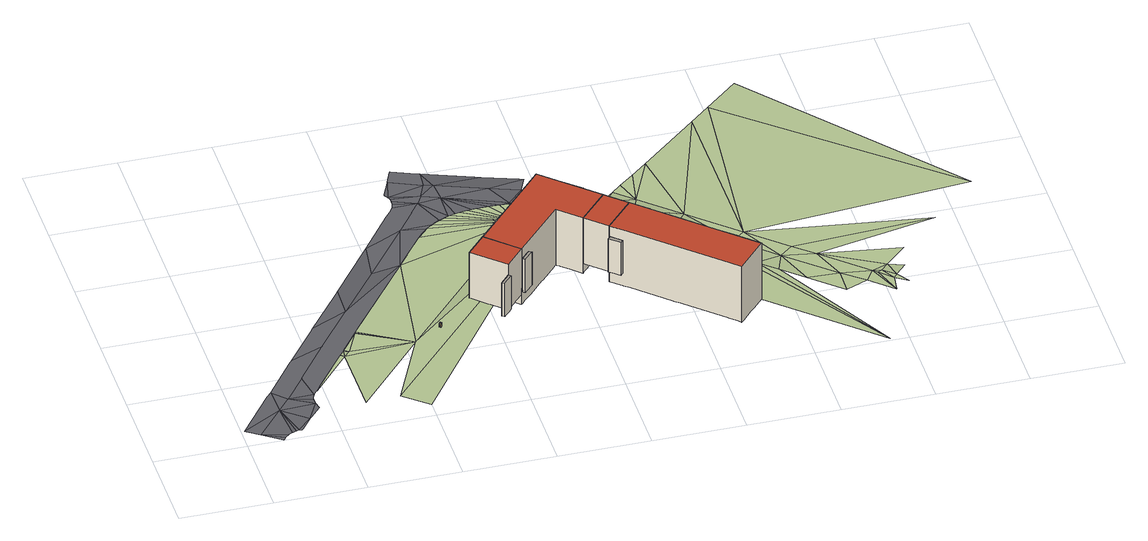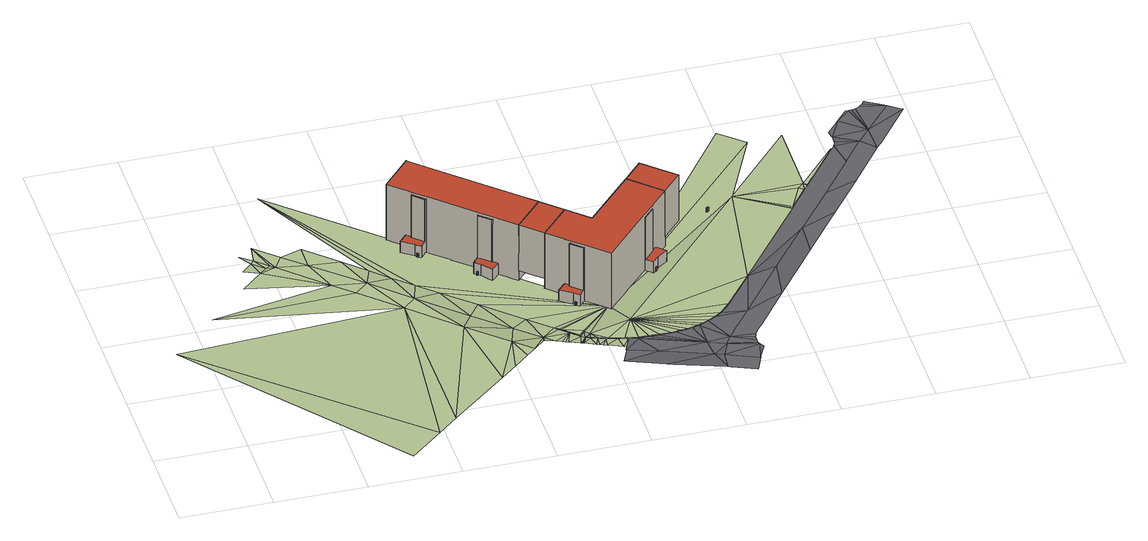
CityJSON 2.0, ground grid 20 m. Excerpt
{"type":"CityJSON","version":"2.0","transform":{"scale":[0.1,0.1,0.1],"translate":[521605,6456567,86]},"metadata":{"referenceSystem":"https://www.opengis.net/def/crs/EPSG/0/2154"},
"CityObjects":{
"cityfurniture1":{"type":"CityFurniture","attributes":{"CITYGML_RESOURCECONTENTORIGIN":"jointGeoBureauFrance","GEOMETRY_TYPE":"SOLID_DESC","CITYGML_PHYSICALCONDITION":"intact","CITYGML_MANUFACTURINGINFORMATION_PRODUCT":"noInformation","pg_data_base_ident":"1357","CITYGML_BARRIERTOPTYPE":"noInformation","CITYGML_COUNTRYCODE":"FRA","CITYGML_STRUCTURALMATERIALTYPE":"noInformation","CITYGML_STREETSIGNTYPE":"noInformation","CITYGML_AEROOBSTACLELIGHTPRESENT":"noInformation","CITYGML_MANUFACTURINGINFORMATION_BYPRODUCT":"noInformation","KEY_1":"Value","CITYGML_VERTICALRELATIVELOCATION":"noInformation","signatureG7":"REFB","CITYGML_NAVIGATIONLANDMARK":"noInformation","onGround":"True","CITYGML_MANUFACTURINGINFORMATION_RAWMATERIAL":"noInformation","style":"CF_NonBuildingStructure","typeProduction":"Ref3D","CITYGML_VERTICALCONSTRUCTIONMATERIAL":"noInformation","CITYGML_CONTROLLINGAUTHORITY":"noInformation","class":"NonBuildingStructure","function":"noInformation"},"geometry":[{"type":"Solid","lod":"2","boundaries":[[[[0,1,2,3]],[[4,2,1,5]],[[6,0,3,7]],[[8,9,5,1,0,6]],[[3,2,4,10,7]],[[5,9,8,6,7,10,4]]]]}]},
"building1":{"type":"Building","attributes":{"CITYGML_COUNTRYCODE":"FRA","CITYGML_RESOURCECONTENTORIGIN":"jointGeoBureauFrance","CITYGML_MILITARYSERVICEBRANCH":"noInformation","CITYGML_RELIGIOUSINFORMATION_RELIGIOUSDESIGNATION":"noInformation","CITYGML_AEROOBSTACLELIGHTPRESENT":"noInformation","CITYGML_COVERCLOSURETYPE":"noInformation","CITYGML_MANUFACTURINGINFORMATION_BYPRODUCT":"noInformation","CITYGML_WIRELESSTELECOMTYPE_":"noInformation","signatureG7":"REBU","CITYGML_NAVIGATIONLANDMARK":"noInformation","CITYGML_PHYSICALCONDITION":"intact","CITYGML_MANUFACTURINGINFORMATION_PRODUCT":"noInformation","CITYGML_RELIGIOUSINFORMATION_RELIGIOUSFACILITYTYPE":"noInformation","CITYGML_MANUFACTURINGINFORMATION_RAWMATERIAL":"noInformation","CITYGML_HAZARDSHELTERINTENDEDUSE":"noInformation","Style":"BU_$840{frame:rgb(180,249,10);opacity:0.699999988;width:0.800000012;}","typeProduction":"Ref3D","pg_data_base_ident":"840","CITYGML_CONTROLLINGAUTHORITY":"noInformation","class":"Building","function":"noInformation"},"children":["building1-1","building1-2","building1-3","building1-4","building1-5","building1-6","building1-7"]},
"building1-1":{"type":"BuildingPart","attributes":{"CITYGML_ROOFTYPE":"noInformation","CITYGML_STOREYSABOVEGROUND":"0","ZExtrusion":"89.59999999999999","signatureG7":"REBP","measuredHeight":8.37,"onGround":"False","Style":"BUP_$1301{frame:rgb(56,179,148);opacity:0.699999988;width:0.800000012;}","HExtrusion":"-999","pg_data_base_ident":"1301","CITYGML_VERTICALCONSTRUCTIONMATERIAL":"noInformation"},"parents":["building1"],"geometry":[{"type":"MultiSurface","lod":"2","boundaries":[[[11,12,13,14,15,16,17,18]],[[19,20,21,22,23,24,18,17,16,15,14,13,25,26]],[[27,28,12,11]],[[21,20,19,26,28,27,23,22]],[[25,13,12,28,26]],[[24,23,27,11,18]]],"semantics":{"surfaces":[{"type":"WallSurface"},{"type":"GroundSurface"},{"type":"OuterFloorSurface"}],"values":[0,1,2,0,0,0]}}]},
"building1-2":{"type":"BuildingPart","attributes":{"CITYGML_ROOFTYPE":"noInformation","CITYGML_STOREYSABOVEGROUND":"0","ZExtrusion":"89","signatureG7":"REBP","measuredHeight":11.57,"onGround":"False","Style":"BUP_$1560{frame:rgb(116,242,74);opacity:0.699999988;width:0.800000012;}","HExtrusion":"-999","pg_data_base_ident":"1560","CITYGML_VERTICALCONSTRUCTIONMATERIAL":"noInformation"},"parents":["building1"],"geometry":[{"type":"MultiSurface","lod":"2","boundaries":[[[29,30,31,32,33,34,35,36,37,38]],[[39,40,41,42,29,38,43]],[[43,38,37,36,35,34,33,32,31,44,45,46,47,48,49,50,51,52,53,41,40,39]],[[30,54,47,46,45,44,31]],[[54,42,41,53,52,51,50,49,48,47]],[[54,30,29,42]]],"semantics":{"surfaces":[{"type":"WallSurface"},{"type":"GroundSurface"},{"type":"RoofSurface"}],"values":[0,0,1,0,0,2]}}]},
"building1-3":{"type":"BuildingPart","attributes":{"CITYGML_ROOFTYPE":"noInformation","CITYGML_STOREYSABOVEGROUND":"0","ZExtrusion":"89.59999999999999","signatureG7":"REBP","measuredHeight":8.37,"onGround":"False","Style":"BUP_$1300{frame:rgb(186,125,252);opacity:0.699999988;width:0.800000012;}","HExtrusion":"-999","pg_data_base_ident":"1300","CITYGML_VERTICALCONSTRUCTIONMATERIAL":"noInformation"},"parents":["building1"],"geometry":[{"type":"MultiSurface","lod":"2","boundaries":[[[55,56,57,58,59,60,61,62]],[[63,56,55,64]],[[65,66,67,68,69,70,62,61,60,59,58,57,71,72]],[[71,57,56,63,72]],[[70,69,64,55,62]],[[67,66,65,72,63,64,69,68]]],"semantics":{"surfaces":[{"type":"WallSurface"},{"type":"OuterFloorSurface"},{"type":"GroundSurface"}],"values":[0,1,2,0,0,0]}}]},
"building1-4":{"type":"BuildingPart","attributes":{"CITYGML_ROOFTYPE":"noInformation","CITYGML_STOREYSABOVEGROUND":"0","ZExtrusion":"-999","signatureG7":"REBP","measuredHeight":14.1,"onGround":"False","Style":"BUP_$1558{frame:rgb(18,140,140);opacity:0.699999988;width:0.800000012;}","HExtrusion":"-999","pg_data_base_ident":"1558","CITYGML_VERTICALCONSTRUCTIONMATERIAL":"noInformation"},"parents":["building1"],"geometry":[{"type":"MultiSurface","lod":"2","boundaries":[[[73,74,75,76,77,78,79,80,81,82]],[[83,84,85,86,87,88,89,90,91,92,93,94,95,96,97,98,99,100,101,102,103,104,105,54,106,107,108,109]],[[110,111,112,113,114,115]],[[95,94,110,115]],[[116,117,118,119,120,121,122,123,124]],[[125,126,127,128,129,130,131,132,133,134,135,136,137,42,138,139,140]],[[141,142,143,144,145,146,147,148,149,150]],[[151,152,153,154,118,117,155,156,157,158,159,160,161,162,163,164,165,166,167,168,84,83,169,170,171,172,173,174,141,150,175]],[[116,124,176,177,178,179,180,181]],[[182,183,184,185,186,187,188,189,190,191,181,180,192,193,194,195]],[[116,181,191,190,189,81,80,79,78,77,76,75,157,156,155,117]],[[73,82,160,159,158,74]],[[75,74,158,157]],[[162,161,160,82,81,189,188,196,197,198,199,200,201,202,203]],[[204,205,206,207,208,209,210]],[[211,143,142,135,134,212,213,214,215]],[[210,209,216,217,218,219,220,221,222,223,224,225,226,227]],[[110,94,93,111]],[[42,54,105,228,229,230,231,232,233,234,235,138]],[[114,113,112,218,217,216,209,208,97,96,95,115]],[[174,173,172,171,170,169,83,109,108,107,106,54,42,137,136,135,142,141]],[[232,231,230,229,228,105,104,103,102,101,100,99,98,236,237,238,239,240,241,207,206,205,204,210,227,226,225,224,223,222,221,220,219,242,243,244,245,246,247,248,249,250,91,90,89,88,87,86,85,84,168,167,166,165,164,163,162,203,202,201,200,199,198,197,196,188,187,186,185,184,183,182,195,194,193,192,180,179,178,177,176,124,123,122,121,120,119,118,154,153,152,151,175,150,149,148,147,146,145,144,143,211,215,214,213,212,134,133,132,131,130,129,128,127,126,125,140,139,138,235,234,233]],[[240,239,238,237,236,98,97,208,207,241]],[[248,247,246,245,244,243,242,219,218,112,111,93,92,91,250,249]]],"semantics":{"surfaces":[{"type":"WallSurface"},{"type":"RoofSurface"},{"type":"GroundSurface"}],"values":[0,0,0,0,0,0,0,0,0,0,1,1,0,0,0,0,0,1,0,1,1,2,0,0]}}]},
"building1-5":{"type":"BuildingPart","attributes":{"CITYGML_ROOFTYPE":"noInformation","CITYGML_STOREYSABOVEGROUND":"0","ZExtrusion":"89.59999999999999","signatureG7":"REBP","measuredHeight":8.37,"onGround":"False","Style":"BUP_$1299{frame:rgb(146,49,63);opacity:0.699999988;width:0.800000012;}","HExtrusion":"-999","pg_data_base_ident":"1299","CITYGML_VERTICALCONSTRUCTIONMATERIAL":"noInformation"},"parents":["building1"],"geometry":[{"type":"MultiSurface","lod":"2","boundaries":[[[251,252,253,254]],[[255,256,257,258,252,251,259,260,261]],[[252,258,262,253]],[[263,264,265,254,253,262,266,267,268]],[[269,266,262,258,257]],[[256,255,261,260,259,251,254,265,264,263,268,267,266,269,257]]],"semantics":{"surfaces":[{"type":"WallSurface"},{"type":"OuterFloorSurface"},{"type":"GroundSurface"}],"values":[0,0,1,0,0,2]}}]},
"building1-6":{"type":"BuildingPart","attributes":{"CITYGML_ROOFTYPE":"noInformation","CITYGML_STOREYSABOVEGROUND":"0","ZExtrusion":"89","signatureG7":"REBP","measuredHeight":11.57,"onGround":"False","Style":"BUP_$1557{frame:rgb(96,179,183);opacity:0.699999988;width:0.800000012;}","HExtrusion":"-999","pg_data_base_ident":"1557","CITYGML_VERTICALCONSTRUCTIONMATERIAL":"noInformation"},"parents":["building1"],"geometry":[{"type":"MultiSurface","lod":"2","boundaries":[[[142,141,270,271,272,273,274,275,276]],[[277,278,279,270,141,280,281,282]],[[280,283,284,285,286,287,288,289,290,281]],[[291,292,284,283,142,276,293,294]],[[141,142,283,280]],[[293,276,275,274,273,272,271,270,279,278,277,282,281,290,289,288,287,286,285,284,292,291,294]]],"semantics":{"surfaces":[{"type":"WallSurface"},{"type":"RoofSurface"},{"type":"GroundSurface"}],"values":[0,0,0,0,1,2]}}]},
"building1-7":{"type":"BuildingPart","attributes":{"CITYGML_ROOFTYPE":"noInformation","CITYGML_STOREYSABOVEGROUND":"0","ZExtrusion":"-999","signatureG7":"REBP","measuredHeight":14.09,"onGround":"False","Style":"BUP_$1555{frame:rgb(173,90,15);opacity:0.699999988;width:0.800000012;}","HExtrusion":"-999","pg_data_base_ident":"1555","CITYGML_VERTICALCONSTRUCTIONMATERIAL":"noInformation"},"parents":["building1"],"geometry":[{"type":"MultiSurface","lod":"2","boundaries":[[[295,296,297,298,299,300,301,302]],[[303,304,305,306,307,308,309,310,311,312]],[[313,298,297,314,315,316,317]],[[318,319,320,321,322,323,324,325,326,327,328,329,330,331,280,332,333,334,335,336,337,338,339,340,341,342,303,312,343,344,345,346,300,299,347,348,349,350,351,352,353,354,355,356,357,358,359,360,361,362,363,364,365]],[[366,367,368,369]],[[370,371,372,373,374,355,354,353,375,376,377,378,379,380,381]],[[382,383,384,366,369,385]],[[386,321,320,384,383]],[[342,341,340,339,338,337,336,335,334,333,332,280,283,387,388,389,390,304,303]],[[391,392,393,305,304,390,389,388,387,283,394,395,396,397,398,399,400,401,402,403,404,405,406,407,408]],[[283,280,331,409,410,411,412,413,414,394]],[[415,416,417,418,419,420,421,422,423,424,425,426]],[[427,350,349,428]],[[429,427,428,430,431,432,433]],[[366,384,320,319,367]],[[434,435,436,437,438,439,325,324]],[[306,305,393,392,391,408,407,406,405,404,403,402,401,400,399,398,397,396,395,394,414,413,412,411,410,409,331,330,329,328,327,326,325,439,438,437,436,435,440,441,442,443,417,416,415,426,425,424,423,422,444,445,446,447,448,449,450,451,452,365,364,363,362,361,360,359,358,357,356,355,374,373,372,371,370,381,380,379,378,379,453,454,455,456,457,458,459,317,316,315,314,297,296,295,302,301,300,346,345,344,343,312,311,310,309,308,307]],[[369,368,421,420,419,418,434,324,323,322,321,386,383,382,385]],[[298,313,460,461,377,376,433,432,431,430,428,349,348,347,299]],[[452,451,450,449,448,447,446,445,444,422,421,368,367,319,318,365]],[[442,441,440,435,434,418,417,443]],[[429,352,351,427]],[[352,429,375]],[[427,351,350]],[[375,353,352]],[[461,460,313,317,459,458,457,456,455,454,453,379,378,377]],[[376,375,429,433]]],"semantics":{"surfaces":[{"type":"WallSurface"},{"type":"RoofSurface"},{"type":"GroundSurface"}],"values":[0,0,0,0,0,0,0,0,1,0,0,0,0,0,1,0,2,1,1,0,0,1,1,1,1,0,0]}}]},
"cityfurniture2":{"type":"CityFurniture","attributes":{"CITYGML_RESOURCECONTENTORIGIN":"jointGeoBureauFrance","GEOMETRY_TYPE":"SOLID_DESC","CITYGML_PHYSICALCONDITION":"intact","CITYGML_MANUFACTURINGINFORMATION_PRODUCT":"noInformation","pg_data_base_ident":"1356","CITYGML_BARRIERTOPTYPE":"noInformation","CITYGML_COUNTRYCODE":"FRA","CITYGML_STRUCTURALMATERIALTYPE":"noInformation","CITYGML_STREETSIGNTYPE":"noInformation","CITYGML_AEROOBSTACLELIGHTPRESENT":"noInformation","CITYGML_MANUFACTURINGINFORMATION_BYPRODUCT":"noInformation","KEY_1":"Value","CITYGML_VERTICALRELATIVELOCATION":"noInformation","signatureG7":"REFB","CITYGML_NAVIGATIONLANDMARK":"noInformation","onGround":"True","CITYGML_MANUFACTURINGINFORMATION_RAWMATERIAL":"noInformation","style":"CF_NonBuildingStructure","typeProduction":"Ref3D","CITYGML_VERTICALCONSTRUCTIONMATERIAL":"noInformation","CITYGML_CONTROLLINGAUTHORITY":"noInformation","class":"NonBuildingStructure","function":"noInformation"},"geometry":[{"type":"Solid","lod":"2","boundaries":[[[[462,463,464,465]],[[466,465,464,223]],[[226,463,462,467]],[[467,462,465,466,468]],[[463,226,225,469,223,464]],[[223,469,225,226,467,468,466]]]]}]},
"cityfurniture3":{"type":"CityFurniture","attributes":{"CITYGML_RESOURCECONTENTORIGIN":"jointGeoBureauFrance","GEOMETRY_TYPE":"SOLID_DESC","CITYGML_PHYSICALCONDITION":"intact","CITYGML_MANUFACTURINGINFORMATION_PRODUCT":"noInformation","pg_data_base_ident":"1355","CITYGML_BARRIERTOPTYPE":"noInformation","CITYGML_COUNTRYCODE":"FRA","CITYGML_STRUCTURALMATERIALTYPE":"noInformation","CITYGML_STREETSIGNTYPE":"noInformation","CITYGML_AEROOBSTACLELIGHTPRESENT":"noInformation","CITYGML_MANUFACTURINGINFORMATION_BYPRODUCT":"noInformation","KEY_1":"Value","CITYGML_VERTICALRELATIVELOCATION":"noInformation","signatureG7":"REFB","CITYGML_NAVIGATIONLANDMARK":"noInformation","onGround":"True","CITYGML_MANUFACTURINGINFORMATION_RAWMATERIAL":"noInformation","style":"CF_NonBuildingStructure","typeProduction":"Ref3D","CITYGML_VERTICALCONSTRUCTIONMATERIAL":"noInformation","CITYGML_CONTROLLINGAUTHORITY":"noInformation","class":"NonBuildingStructure","function":"noInformation"},"geometry":[{"type":"Solid","lod":"2","boundaries":[[[[470,471,472,473]],[[474,475,470,473,476]],[[476,473,472,192]],[[195,471,470,475]],[[192,472,471,195]],[[474,476,192,195,475]]]]}]},
"cityfurniture4":{"type":"CityFurniture","attributes":{"CITYGML_RESOURCECONTENTORIGIN":"jointGeoBureauFrance","GEOMETRY_TYPE":"SOLID_DESC","CITYGML_PHYSICALCONDITION":"intact","CITYGML_MANUFACTURINGINFORMATION_PRODUCT":"noInformation","pg_data_base_ident":"1354","CITYGML_BARRIERTOPTYPE":"noInformation","CITYGML_COUNTRYCODE":"FRA","CITYGML_STRUCTURALMATERIALTYPE":"noInformation","CITYGML_STREETSIGNTYPE":"noInformation","CITYGML_AEROOBSTACLELIGHTPRESENT":"noInformation","CITYGML_MANUFACTURINGINFORMATION_BYPRODUCT":"noInformation","KEY_1":"Value","CITYGML_VERTICALRELATIVELOCATION":"noInformation","signatureG7":"REFB","CITYGML_NAVIGATIONLANDMARK":"noInformation","onGround":"True","CITYGML_MANUFACTURINGINFORMATION_RAWMATERIAL":"noInformation","style":"CF_NonBuildingStructure","typeProduction":"Ref3D","CITYGML_VERTICALCONSTRUCTIONMATERIAL":"noInformation","CITYGML_CONTROLLINGAUTHORITY":"noInformation","class":"NonBuildingStructure","function":"noInformation"},"geometry":[{"type":"Solid","lod":"2","boundaries":[[[[477,478,479,480]],[[481,480,479,426]],[[477,482,416,478]],[[479,478,416,415,426]],[[483,482,477,480,481]],[[426,415,416,482,483,481]]]]}]},
"cityfurniture5":{"type":"CityFurniture","attributes":{"CITYGML_RESOURCECONTENTORIGIN":"jointGeoBureauFrance","GEOMETRY_TYPE":"SOLID_DESC","CITYGML_PHYSICALCONDITION":"intact","CITYGML_MANUFACTURINGINFORMATION_PRODUCT":"noInformation","pg_data_base_ident":"1353","CITYGML_BARRIERTOPTYPE":"noInformation","CITYGML_COUNTRYCODE":"FRA","CITYGML_STRUCTURALMATERIALTYPE":"noInformation","CITYGML_STREETSIGNTYPE":"noInformation","CITYGML_AEROOBSTACLELIGHTPRESENT":"noInformation","CITYGML_MANUFACTURINGINFORMATION_BYPRODUCT":"noInformation","KEY_1":"Value","CITYGML_VERTICALRELATIVELOCATION":"noInformation","signatureG7":"REFB","CITYGML_NAVIGATIONLANDMARK":"noInformation","onGround":"True","CITYGML_MANUFACTURINGINFORMATION_RAWMATERIAL":"noInformation","style":"CF_NonBuildingStructure","typeProduction":"Ref3D","CITYGML_VERTICALCONSTRUCTIONMATERIAL":"noInformation","CITYGML_CONTROLLINGAUTHORITY":"noInformation","class":"NonBuildingStructure","function":"noInformation"},"geometry":[{"type":"Solid","lod":"2","boundaries":[[[[484,485,486,487]],[[488,486,485,459]],[[487,489,457,484]],[[490,459,485,484,457,491]],[[489,487,486,488,492,493]],[[488,459,490,491,457,489,493,492]]]]}]},
"terrain1":{"type":"TINRelief","geometry":[{"type":"CompositeSurface","lod":"0","boundaries":[[[494,495,496]],[[497,494,496]],[[498,499,500]],[[498,497,496]],[[494,497,501]],[[501,502,503]],[[502,501,497]],[[503,502,504]],[[497,498,500]],[[497,500,502]],[[502,500,505]],[[502,505,506]],[[504,502,507]],[[506,507,502]],[[508,506,505]],[[500,509,510]],[[508,507,506]],[[511,504,507]],[[500,510,505]],[[508,512,507]],[[513,512,508]],[[511,507,512]],[[514,511,512]],[[505,510,508]],[[514,512,515]],[[513,508,510]],[[512,513,510]],[[516,515,512]],[[510,516,512]],[[517,515,516]],[[518,519,520]],[[510,520,519]],[[516,521,517]],[[522,521,516]],[[523,522,516]],[[524,516,510]],[[521,522,525]],[[525,526,527]],[[526,525,522]],[[527,528,529]],[[529,528,530]],[[528,527,526]],[[526,522,523]],[[531,526,523]],[[530,532,533]],[[528,526,531]],[[534,531,523]],[[532,530,528]],[[534,528,531]],[[535,534,523]],[[534,532,528]],[[533,532,536]],[[535,532,534]],[[533,536,537]],[[535,536,532]],[[523,516,524]],[[538,536,535]],[[539,537,536]],[[538,540,536]],[[541,539,536]],[[540,541,536]],[[539,541,542]],[[540,543,541]],[[544,542,545]],[[510,519,524]],[[542,541,545]],[[524,535,523]],[[543,545,541]],[[544,546,547]],[[546,544,545]],[[543,548,545]],[[546,549,547]],[[538,535,524]],[[545,548,550]],[[546,545,550]],[[524,540,538]],[[551,549,546]],[[550,548,552]],[[549,551,553]],[[546,550,554]],[[543,540,524]],[[554,550,552]],[[548,543,524]],[[555,554,552]],[[554,556,546]],[[554,555,556]],[[552,548,524]],[[546,557,551]],[[555,558,556]],[[546,556,559]],[[555,552,524]],[[558,559,556]],[[558,555,524]],[[559,560,546]],[[561,559,558]],[[562,557,546]],[[561,558,524]],[[560,562,546]],[[561,563,559]],[[563,561,524]],[[559,563,560]],[[563,564,560]],[[564,563,524]],[[557,562,565]],[[564,566,560]],[[562,560,566]],[[567,564,524]],[[566,564,568]],[[562,566,568]],[[569,565,562]],[[564,567,568]],[[569,562,568]],[[570,524,519]],[[571,567,524]],[[567,572,568]],[[573,569,568]],[[573,568,574]],[[574,568,572]],[[570,571,524]],[[572,567,571]],[[575,574,572]],[[576,572,571]],[[519,577,570]],[[576,575,572]],[[519,578,577]],[[576,571,579]],[[575,576,580]],[[578,519,581]],[[582,576,579]],[[570,579,571]],[[582,583,576]],[[580,576,583]],[[579,584,582]],[[579,570,584]],[[583,582,585]],[[584,586,582]],[[581,519,587]],[[585,582,586]],[[570,588,584]],[[519,589,587]],[[590,570,577]],[[588,586,584]],[[570,591,588]],[[591,570,590]],[[588,591,586]],[[577,578,592]],[[577,593,590]],[[594,585,586]],[[592,593,577]],[[591,594,586]],[[595,591,590]],[[596,589,519]],[[597,590,593]],[[581,592,578]],[[594,591,595]],[[592,598,593]],[[599,595,590]],[[599,590,597]],[[581,598,592]],[[598,600,593]],[[600,597,593]],[[581,601,598]],[[587,601,581]],[[600,598,602]],[[589,601,587]],[[603,596,519]],[[602,598,604]],[[605,598,601]],[[604,598,606]],[[605,601,589]],[[605,606,598]],[[596,605,589]],[[603,519,607]],[[608,606,605]],[[608,605,609]],[[605,596,610]],[[609,605,611]],[[607,519,612]],[[610,596,603]],[[613,611,605]],[[610,613,605]],[[613,614,611]],[[615,610,603]],[[616,612,519]],[[610,617,613]],[[618,614,613]],[[607,615,603]],[[615,617,610]],[[618,613,619]],[[617,619,613]],[[615,607,620]],[[617,615,620]],[[620,607,612]],[[620,612,621]],[[622,617,620]],[[620,621,623]],[[621,612,616]],[[624,623,621]],[[623,622,620]],[[617,625,619]],[[616,624,621]],[[622,625,617]],[[626,623,624]],[[627,622,623]],[[626,628,623]],[[629,627,623]],[[630,628,626]],[[629,623,628]],[[625,622,631]],[[630,632,628]],[[629,628,633]],[[632,633,628]],[[627,634,622]],[[629,633,635]],[[632,636,633]],[[637,633,636]],[[637,638,633]],[[639,637,636]],[[629,634,627]],[[639,638,637]],[[633,638,635]],[[629,635,640]],[[641,638,639]],[[641,635,638]],[[639,642,641]],[[643,635,641]],[[644,631,622]],[[631,644,645]]]}]},
"road1":{"type":"Road","attributes":{"PROD3D_TYPE_ROAD":"3DU_NIV4","CITYGML_COUNTRYCODE":"FRA","CITYGML_ONEWAY":"noInformation","CITYGML_THROUGHROUTE":"noInformation","CITYGML_RESOURCECONTENTORIGIN":"jointGeoBureauFrance","CITYGML_ROUTEDESIGTYPE":"noInformation","CITYGML_ROADWEATHERRESTRICTION":"noInformation","CITYGML_FLIGHTSTRIPCAPABLE":"no","CITYGML_DIVIDED":"no","signatureG7":"RET4","CITYGML_NAVIGATIONLANDMARK":"noInformation","CITYGML_PHYSICALCONDITION":"intact","CITYGML_ROADINTERCHANGERAMP":"no","CITYGML_ROADTRACKORLANECOUNT":"1","typeProduction":"Ref3D","pg_data_base_ident":"5656","CITYGML_CONTROLLINGAUTHORITY":"noInformation","class":"Road","function":"noInformation"},"geometry":[{"type":"MultiSurface","lod":"2","boundaries":[[[646,647,648,649]],[[650,651,652,653,654]],[[655,656,657,658,659,660]],[[657,661,662,663]],[[560,562,664,546]],[[665,516,666,522,526,667,528,668,532]],[[665,657,663,669,670,671,672,673,651]],[[674,675,676,677,678,679]],[[680,562,560,681,566]],[[682,683,684,685,686]],[[657,541,687,545]],[[688,689,690,691,692]],[[657,546,693,658]],[[546,550,694,554,695,556]],[[654,696,697,679,698,496,699,497,700,502,701,507,702,512,703,516]],[[685,684,704,705]],[[665,532,706,536]],[[546,556,707,559]],[[646,685,705,708,647]],[[546,545,709,550]],[[710,711,712,690,713]],[[696,654,714,715,716]],[[646,649,717,691]],[[546,559,718,560]],[[654,653,719,714]],[[646,720,721,685]],[[657,665,536,722,541]],[[646,723,724,720]],[[657,656,725,661]],[[674,712,726,675]],[[697,696,716,727,723,674]],[[546,657,545]],[[650,665,651]],[[650,654,516]],[[697,674,679]],[[646,712,674]],[[690,712,646]],[[646,674,723]],[[665,650,516]],[[691,690,646]]],"semantics":{"surfaces":[{"type":"TrafficArea","GEOMETRY_TYPE":"SURF_SOL","signatureG7":"RETA","onGround":"True","CITYGML_SURFACEMATERIAL":"noInformation","style":"4_drivingLane","pg_data_base_ident":"5655","usage":"drivingLane"}],"values":[0,0,0,0,0,0,0,0,0,0,0,0,0,0,0,0,0,0,0,0,0,0,0,0,0,0,0,0,0,0,0,0,0,0,0,0,0,0,0,0]}}]},
"road2":{"type":"Road","attributes":{"PROD3D_TYPE_ROAD":"3DU_NIV4","CITYGML_COUNTRYCODE":"FRA","CITYGML_ONEWAY":"noInformation","CITYGML_THROUGHROUTE":"noInformation","CITYGML_RESOURCECONTENTORIGIN":"jointGeoBureauFrance","CITYGML_ROUTEDESIGTYPE":"noInformation","CITYGML_ROADWEATHERRESTRICTION":"noInformation","CITYGML_FLIGHTSTRIPCAPABLE":"no","CITYGML_DIVIDED":"no","signatureG7":"RET4","CITYGML_NAVIGATIONLANDMARK":"noInformation","CITYGML_PHYSICALCONDITION":"intact","CITYGML_ROADINTERCHANGERAMP":"no","CITYGML_ROADTRACKORLANECOUNT":"1","typeProduction":"Ref3D","pg_data_base_ident":"5654","CITYGML_CONTROLLINGAUTHORITY":"noInformation","class":"Road","function":"noInformation"},"geometry":[{"type":"MultiSurface","lod":"2","boundaries":[[[728,729,730,731,732,733]],[[734,735,736,729,737,738]],[[739,658,736,740,660]],[[741,742,743,744]],[[745,568,562,746,566]],[[741,546,747,562]],[[741,744,748,749,750]],[[750,749,751,731]],[[562,568,752,742]],[[750,658,753,546]],[[546,741,750]],[[742,741,562]],[[750,730,658]],[[730,729,736]],[[750,731,730]],[[736,658,730]]],"semantics":{"surfaces":[{"type":"TrafficArea","GEOMETRY_TYPE":"SURF_SOL","signatureG7":"RETA","onGround":"True","CITYGML_SURFACEMATERIAL":"noInformation","style":"4_drivingLane","pg_data_base_ident":"5652","usage":"drivingLane"}],"values":[0,0,0,0,0,0,0,0,0,0,0,0,0,0,0,0]}}]}
},
"vertices":[
[485,280,15],[488,283,15],[486,285,15],[483,282,15],[486,285,5],[488,283,5],[485,280,5],[483,282,5],[486,280,5],[487,281,5],[485,284,5],
[605,246,120],[625,268,120],[625,268,36],[624,267,36],[622,265,36],[615,257,36],[612,254,36],[605,246,36],[623,255,36],[620,252,36],[613,245,36],[611,242,36],[610,242,36],[607,244,36],[627,266,36],[630,263,36],[610,242,120],[630,263,120],
[626,269,146],[559,329,146],[559,329,30],[563,326,30],[586,305,30],[591,300,30],[593,299,30],[598,294,30],[625,270,30],[626,269,30],[644,288,30],[648,294,30],[666,313,30],[666,313,146],[628,272,30],[577,349,30],[582,354,30],[597,371,30],[600,374,30],[600,373,30],[628,348,30],[633,343,30],[634,342,30],[639,337,30],[662,316,30],[600,374,146],
[667,314,120],[686,335,120],[686,335,36],[686,334,36],[684,332,36],[677,324,36],[674,321,36],[667,314,36],[692,330,120],[672,309,120],[685,323,36],[682,320,36],[675,312,36],[673,310,36],[672,309,36],[670,311,36],[691,331,36],[692,330,36],
[811,510,140],[834,489,140],[834,489,33],[832,490,33],[832,491,33],[812,509,33],[811,509,33],[811,510,33],[810,511,33],[810,511,140],[762,551,146],[762,551,5],[755,543,5],[719,504,5],[716,501,5],[711,495,5],[667,447,5],[665,445,5],[662,441,5],[662,441,33],[662,441,139],[640,418,139],[640,418,33],[631,408,33],[630,407,33],[630,407,5],[629,405,5],[628,405,5],[627,403,5],[624,400,5],[614,389,5],[613,388,5],[600,374,5],[630,407,146],[631,408,146],[640,418,146],[662,441,146],[639,419,139],[660,443,139],[660,443,33],[659,441,33],[640,420,33],[639,419,33],[859,497,33],[841,478,33],[841,478,5],[842,479,5],[845,482,5],[847,484,5],[849,486,5],[852,490,5],[859,497,5],[675,323,5],[684,332,5],[686,335,5],[687,335,5],[692,341,5],[726,378,5],[728,380,5],[763,418,5],[765,421,5],[768,424,5],[768,424,146],[686,335,146],[667,314,146],[666,313,5],[667,314,5],[668,315,5],[875,447,146],[814,381,146],[814,381,5],[818,386,5],[840,409,5],[842,412,5],[849,418,5],[851,421,5],[875,446,5],[875,447,5],[861,461,5],[849,472,5],[844,475,5],[842,478,5],[841,479,33],[840,479,33],[832,487,33],[832,487,140],[809,508,140],[808,509,140],[808,509,33],[808,509,5],[807,510,5],[805,511,5],[805,512,5],[801,515,5],[784,531,5],[783,532,5],[808,509,146],[809,508,146],[832,487,146],[841,479,146],[841,478,146],[842,478,146],[873,449,5],[858,497,5],[851,502,5],[850,503,5],[838,510,5],[833,514,5],[833,514,33],[827,520,5],[825,521,5],[824,522,5],[823,522,5],[823,523,5],[822,524,5],[821,524,5],[821,524,33],[827,519,33],[830,517,33],[830,517,5],[829,518,5],[828,518,5],[827,519,5],[820,522,5],[819,522,5],[819,521,5],[815,518,5],[815,517,5],[811,513,5],[810,511,5],[809,511,5],[630,439,5],[622,432,5],[620,431,5],[611,424,5],[611,424,33],[635,443,33],[635,443,5],[794,400,5],[770,422,5],[771,421,5],[772,420,5],[776,416,5],[639,448,33],[642,451,33],[646,455,33],[646,455,5],[644,453,5],[644,452,5],[643,451,5],[642,451,5],[641,450,5],[640,449,5],[639,448,5],[639,447,5],[604,369,5],[626,349,5],[627,349,5],[629,347,5],[638,338,5],[639,337,5],[643,334,5],[665,313,5],[627,411,5],[624,413,5],[623,414,5],[618,418,5],[618,419,5],[612,424,5],[647,455,5],[649,453,5],[650,452,5],[651,451,5],[654,449,5],[654,448,5],[658,445,5],[660,443,5],[662,442,5],
[854,333,36],[854,333,120],[860,339,120],[860,339,36],[865,324,36],[873,317,36],[876,314,36],[876,314,120],[855,333,36],[855,332,36],[862,327,36],[881,320,120],[871,330,36],[870,330,36],[863,337,36],[881,320,36],[880,321,36],[874,327,36],[876,315,36],
[875,447,30],[872,443,30],[850,420,30],[845,414,30],[840,409,30],[815,382,30],[814,381,30],[901,424,30],[900,425,30],[895,430,30],[919,407,146],[919,407,30],[916,410,30],[858,341,146],[858,341,30],[862,345,30],[884,369,30],[889,374,30],[894,379,30],[894,380,30],[918,407,30],[834,364,30],[839,359,30],[817,379,30],[833,364,30],
[1117,241,5],[1120,244,5],[1127,252,5],[1127,252,33],[1110,233,33],[1110,233,5],[1113,236,5],[1115,238,5],[1143,202,146],[1082,135,146],[1082,135,5],[1087,140,5],[1105,160,5],[1108,164,5],[1117,173,5],[1119,176,5],[1142,201,5],[1143,202,5],[1101,269,33],[1119,257,5],[1118,258,5],[1106,266,5],[1101,269,5],[988,344,33],[988,344,140],[963,367,140],[963,367,33],[954,375,33],[954,376,33],[953,376,33],[953,376,5],[951,378,5],[949,380,5],[946,382,5],[935,393,5],[934,394,5],[919,407,5],[953,376,146],[954,376,146],[954,375,146],[963,367,146],[988,344,146],[1075,264,146],[1076,264,146],[1076,263,146],[1100,242,146],[1109,233,146],[1110,233,146],[1141,204,5],[1129,215,5],[1117,226,5],[1114,229,5],[1109,233,33],[1108,234,33],[1100,242,33],[1100,242,140],[1076,263,140],[1076,264,140],[1075,264,140],[1075,264,33],[1075,264,5],[1074,265,5],[1070,269,5],[1069,270,5],[1034,302,5],[1033,303,5],[1031,304,5],[1031,305,5],[993,339,5],[989,343,5],[988,344,5],[989,347,140],[989,346,140],[989,346,33],[989,347,33],[1086,276,5],[1083,272,5],[1082,272,5],[1079,268,5],[1077,265,5],[1077,265,140],[1077,265,33],[1089,280,33],[1089,280,5],[1089,279,5],[1087,278,5],[1087,277,5],[966,367,33],[965,369,33],[965,369,140],[987,348,33],[965,368,33],[860,339,146],[881,320,146],[1060,156,146],[1081,137,146],[1063,154,5],[1072,145,5],[1081,137,5],[858,341,5],[860,339,5],[861,338,5],[869,331,5],[878,323,5],[881,320,5],[883,318,5],[894,309,5],[966,242,5],[968,240,5],[971,237,5],[973,236,5],[1058,158,5],[1060,156,5],[1061,155,5],[915,403,5],[894,380,5],[892,378,5],[884,369,5],[881,365,5],[859,342,5],[994,366,5],[993,367,5],[989,371,5],[989,371,33],[993,367,33],[996,365,33],[1001,360,33],[1001,360,5],[999,362,5],[998,363,5],[997,364,5],[996,365,5],[1101,244,140],[1101,244,33],[1078,265,139],[1100,245,33],[1079,264,33],[1078,264,33],[1078,265,33],[970,394,33],[970,394,5],[964,388,5],[960,383,5],[959,382,5],[957,380,5],[977,386,5],[978,384,5],[984,376,5],[988,371,5],[1001,359,5],[999,357,5],[998,356,5],[997,355,5],[995,352,5],[994,352,5],[991,348,5],[990,346,5],[989,346,5],[1091,278,5],[1092,277,5],[1093,277,5],[1094,276,5],[1094,275,5],[1096,274,5],[1097,273,5],[1097,273,33],[1094,275,33],
[637,449,15],[639,448,15],[642,451,15],[640,452,15],[640,452,5],[637,449,5],[639,451,5],[642,450,5],
[828,521,13],[827,519,13],[830,517,13],[831,519,13],[830,520,5],[828,521,5],[831,519,5],
[995,369,13],[993,367,13],[996,365,13],[997,367,13],[997,367,5],[995,369,5],[996,368,5],
[1094,275,13],[1097,273,13],[1098,274,13],[1095,277,13],[1098,274,5],[1095,277,5],[1096,273,5],[1095,274,5],[1098,275,5],[1097,276,5],
[227,257,3],[171,183,3],[190,149,2],[264,248,2],[264,246,3],[186,141,3],[271,240,3],[242,276,3],[273,259,2],[244,279,3],[251,288,3],[284,253,3],[275,260,3],[307,304,2],[312,310,3],[271,74,5],[423,247,5],[313,370,3],[314,315,2],[314,313,2],[314,372,3],[345,412,3],[463,511,1],[412,500,3],[398,32,5],[765,541,6],[345,77,5],[487,599,2],[523,591,1],[526,592,2],[733,591,3],[500,617,2],[524,592,1],[501,617,2],[533,604,1],[503,620,2],[505,623,2],[532,601,2],[547,617,1],[507,625,2],[539,608,2],[549,617,2],[561,627,1],[543,674,2],[562,626,2],[554,688,2],[579,636,2],[582,638,1],[558,693,2],[593,642,2],[560,695,2],[602,647,1],[603,709,3],[567,705,3],[606,647,2],[578,719,3],[618,652,1],[600,746,3],[628,652,2],[598,746,3],[637,655,1],[644,654,2],[653,656,1],[682,712,3],[664,656,2],[691,657,1],[713,656,1],[689,656,2],[734,658,1],[712,655,2],[733,653,2],[712,700,3],[738,654,1],[760,649,2],[753,652,1],[758,681,2],[826,618,3],[793,640,2],[774,647,1],[764,679,2],[770,677,2],[801,664,3],[798,641,1],[835,606,2],[835,605,3],[814,634,2],[809,661,2],[878,589,3],[814,635,1],[815,658,2],[827,629,2],[821,656,2],[828,629,1],[880,587,3],[833,626,2],[891,579,2],[838,625,1],[836,626,1],[846,617,3],[845,619,1],[845,646,3],[848,645,3],[938,535,2],[852,644,3],[864,603,2],[849,645,3],[875,634,3],[883,586,2],[880,632,3],[1019,461,2],[887,629,3],[921,606,4],[899,624,3],[1084,402,2],[921,616,3],[923,615,3],[973,561,4],[947,635,2],[1126,364,2],[985,600,2],[967,653,2],[1045,497,4],[1359,0,6],[1067,526,2],[1001,682,1],[1036,712,1],[1139,409,4],[1165,328,2],[1167,434,3],[1219,334,5],[1203,293,3],[1165,823,3],[1250,249,4],[1248,359,4],[1319,244,5],[1291,322,4],[1318,187,4],[1209,861,3],[1366,204,6],[1385,234,5],[1556,373,6],[1420,246,6],[1416,159,6],[1394,226,5],[1404,232,5],[1422,200,5],[1467,290,7],[1430,209,5],[1449,181,5],[1453,233,7],[1659,470,8],[1283,925,4],
[95,97,3],[101,20,1],[102,20,1],[109,23,2],[398,497,3],[410,584,1],[400,571,1],[317,459,1],[314,386,3],[503,733,1],[503,726,1],[553,703,3],[565,724,3],[559,725,3],[503,734,1],[503,715,1],[502,714,1],[499,704,1],[720,663,2],[494,625,2],[469,520,1],[525,593,1],[534,605,1],[498,703,1],[494,696,1],[494,695,1],[489,689,1],[480,678,1],[122,130,3],[172,118,1],[172,119,1],[174,126,2],[175,127,2],[177,132,2],[737,654,1],[715,656,1],[77,0,1],[78,1,1],[83,8,1],[37,28,2],[41,25,2],[584,639,1],[122,23,2],[125,26,2],[147,54,3],[116,24,2],[117,24,2],[599,711,3],[620,652,1],[639,656,1],[236,284,3],[167,190,3],[178,134,2],[198,160,2],[265,249,2],[276,264,2],[307,306,2],[330,336,2],[84,9,1],[91,15,1],[549,618,1],[658,657,1],[92,16,1],[603,647,1],[175,85,2],[175,87,2],[172,102,2],[150,57,3],[234,350,2],[227,340,2],[164,257,2],[110,23,2],[694,657,1],[308,447,1],[7,48,2],[11,46,2],[563,628,1],[93,161,2],[83,149,2],[503,725,1],[172,104,2],[156,246,2],
[525,819,2],[512,788,3],[580,759,3],[584,799,2],[578,802,2],[527,823,2],[495,749,1],[496,748,1],[500,742,1],[511,784,3],[496,752,1],[510,733,1],[500,741,1],[705,713,3],[769,691,3],[770,695,3],[783,725,2],[739,654,1],[735,657,1],[617,704,3],[774,729,2],[701,757,1],[599,753,4],[689,762,1],[755,656,1],[569,722,3]
]}
